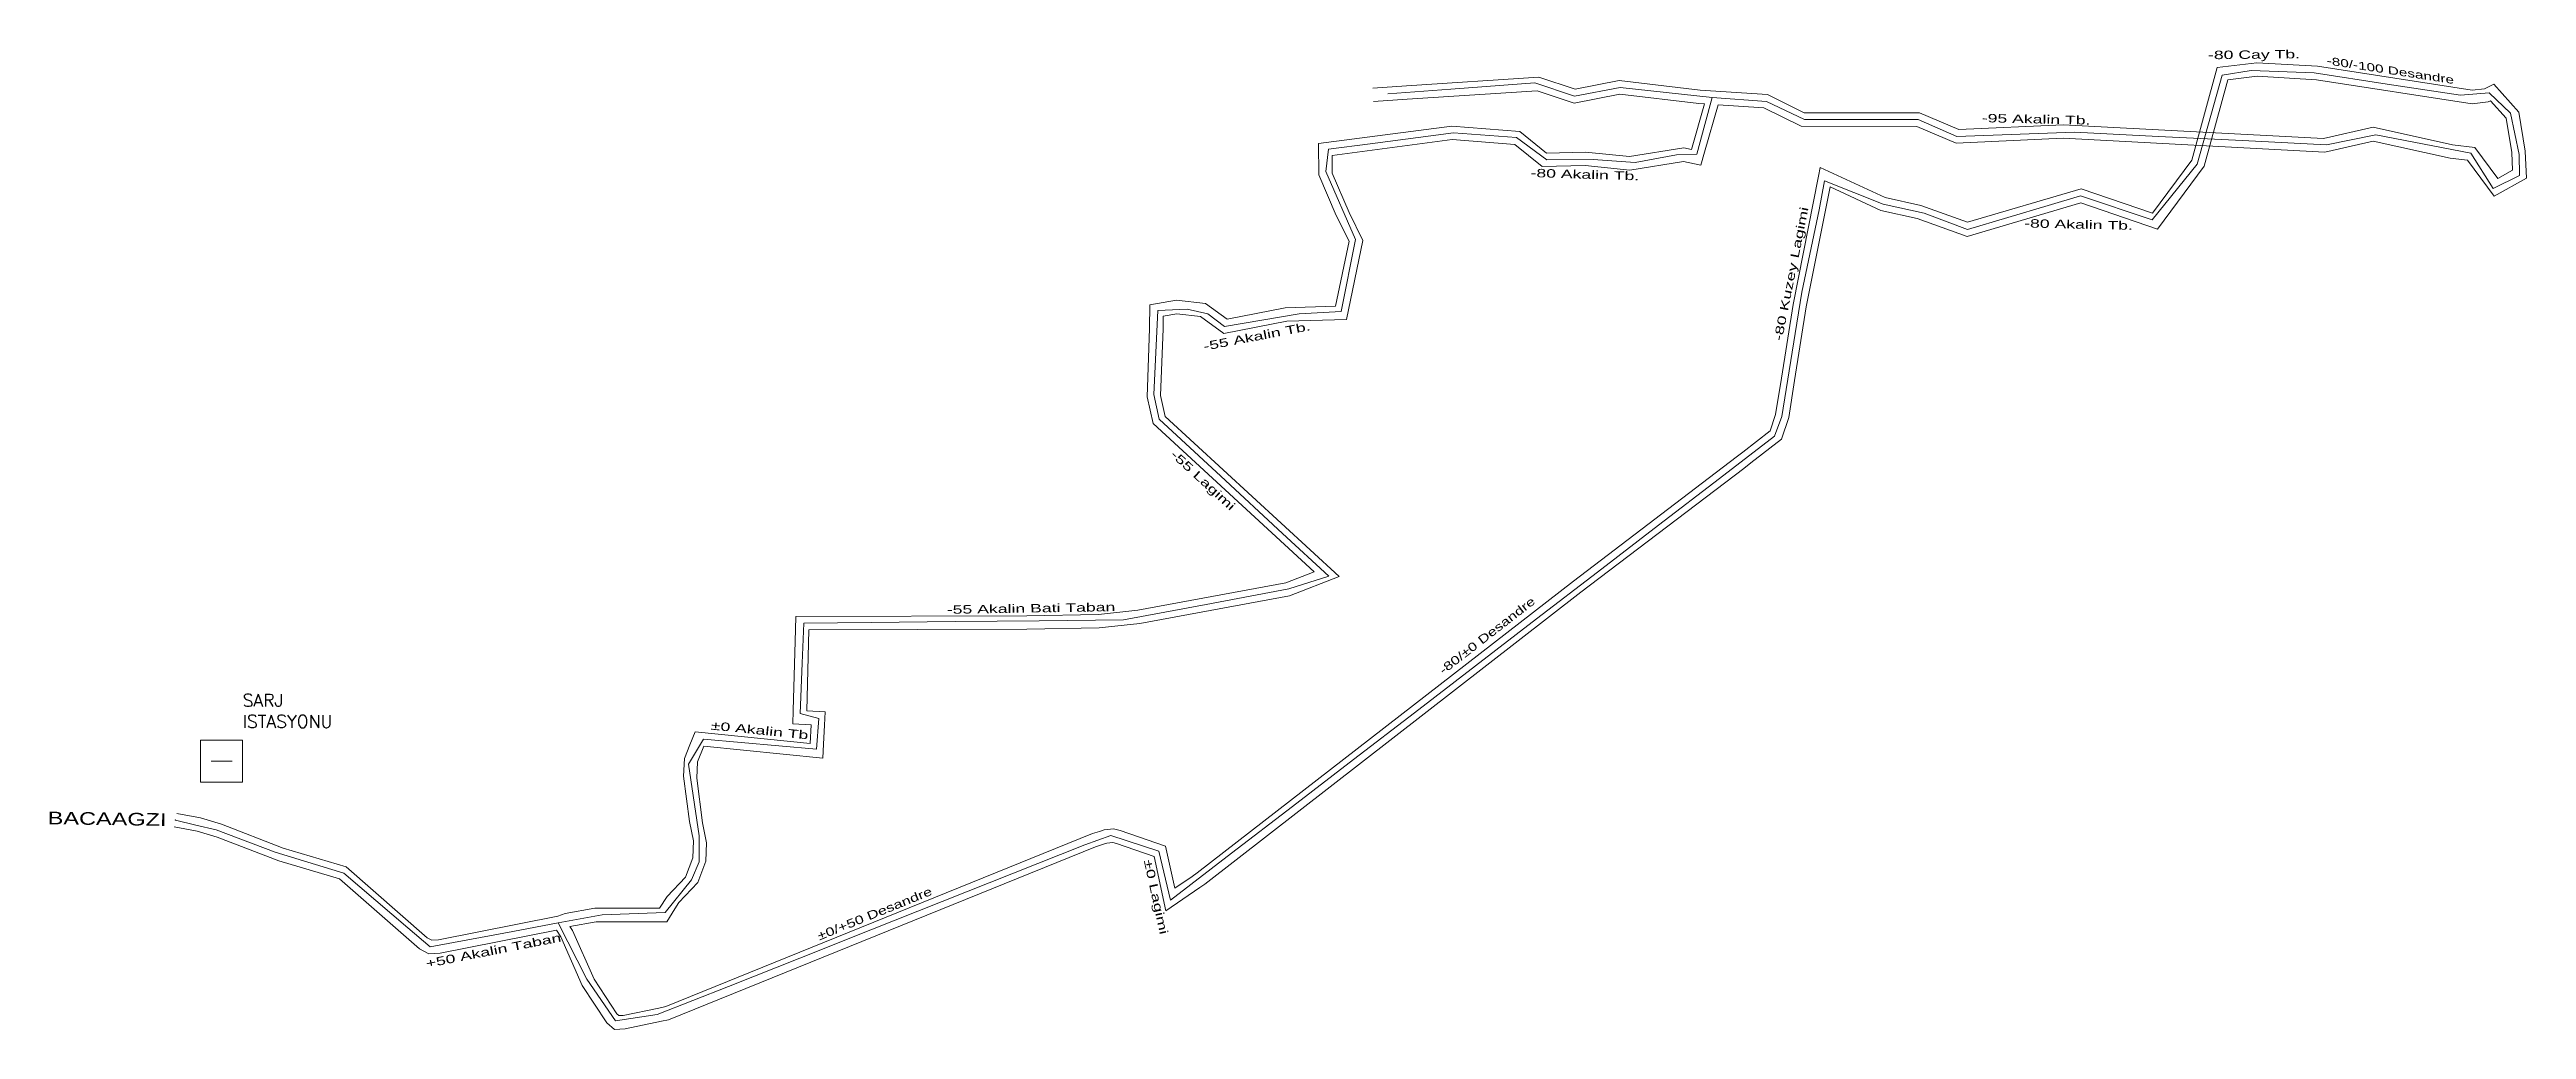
# Model space of a CAD drawing. Header units: metres. Extents: x 403079 to 403668, y 4592245 to 4592478.
import ezdxf
from ezdxf.enums import TextEntityAlignment as Align

# ---------------------------------------------------------------- set-up
doc = ezdxf.new("R2010")
doc.units = ezdxf.units.M
doc.header["$MEASUREMENT"] = 0
for name, color, linetype, lineweight in [('GEOFENCE', 3, 'Continuous', 0), ('Guzergah', 7, 'Continuous', 0), ('INIT_COORD', 5, 'Continuous', 0), ('TEXT', 7, 'Continuous', 0)]:
    doc.layers.add(name, color=color, linetype=linetype, lineweight=lineweight)
doc.styles.get("Standard").update_dxf_attribs({"font": 'txt.shx'})
doc.styles.add('Style-Arial', font='arial.ttf')

msp = doc.modelspace()

# ---------------------------------------------------------------- linework, layer by layer
at = {"layer": 'GEOFENCE', "linetype": 'Continuous'}
for p, q in [((403412.5318895445, 4592468.208621044, -95.21361178611708), (403397.5731691186, 4592467.105018435, -95.07670123298617)), ((403432.4768501124, 4592469.680091189, -95.39615919029163), (403412.5318895445, 4592468.208621044, -95.21361178611708)), ((403441.9661889993, 4592466.52687977, -95.49467432731993), (403432.4768501124, 4592469.680091189, -95.39615919029163)), ((403452.763087455, 4592468.627914921, -95.60707997304425), (403441.9661889993, 4592466.52687977, -95.49467432731993)), ((403474.6264650449, 4592466.206232506, -95.96509483859445), (403452.763087455, 4592468.627914921, -95.60707997304425)), ((403589.9551572849, 4592450.380610343, -78.37241602691853), (403595.9058797883, 4592471.55736845, -78.00660493464568)), ((403595.9058797883, 4592471.55736845, -78.00660493464568), (403602.8165116658, 4592472.663688554, -77.86795833818428)), ((403602.8165116658, 4592472.663688554, -77.86795833818428), (403617.7973625534, 4592472.082114013, -77.38228587973208)), ((403617.7973625534, 4592472.082114013, -77.38228587973208), (403635.1741504523, 4592469.432431685, -86.92306288541796)), ((403635.1741504523, 4592469.432431685, -86.92306288541796), (403652.5509383513, 4592466.782749356, -96.46383989107343)), ((403652.5509383513, 4592466.782749356, -96.46383989107343), (403659.3994769859, 4592467.354910489, -97.79430981072035)), ((403659.3994769859, 4592467.354910489, -97.79430981072035), (403664.4417555239, 4592462.499775883, -97.84994342286006)), ((403474.6264650449, 4592466.206232506, -95.96509483859445), (403472.8920526067, 4592459.811903599, -88.47480970911458)), ((403487.5897861469, 4592465.239524211, -96.09844053980848), (403474.6264650449, 4592466.206232506, -95.96509483859445)), ((403496.6421952427, 4592460.991700151, -96.19784034524746), (403487.5897861469, 4592465.239524211, -96.09844053980848)), ((403664.4417555239, 4592462.499775883, -97.84994342286006), (403666.4900840097, 4592452.712377382, -97.74420311873803)), ((403413.1639050199, 4592457.797448014, -78.61697455822345), (403393.3296489609, 4592455.240329753, -78.36511590183744)), ((403428.1252240405, 4592456.737849064, -78.80719346166661), (403413.1639050199, 4592457.797448014, -78.61697455822345)), ((403435.3843029821, 4592451.418543004, -78.9109044108934), (403428.1252240405, 4592456.737849064, -78.80719346166661)), ((403472.8920526067, 4592459.811903599, -88.47480970911458), (403470.9841989249, 4592452.7781418, -80.23549606672064)), ((403523.6414738451, 4592460.966591896, -96.39360686038866), (403496.6421952427, 4592460.991700151, -96.19784034524746)), ((403532.8014533154, 4592456.955345982, -96.46203428949381), (403523.6414738451, 4592460.966591896, -96.39360686038866)), ((403560.7801510011, 4592457.98805198, -96.8169908116826), (403532.8014533154, 4592456.955345982, -96.46203428949381)), ((403580.7538419952, 4592456.976544608, -96.98587215362863), (403560.7801510011, 4592457.98805198, -96.8169908116826)), ((403600.7275329894, 4592455.965037238, -97.15475349557467), (403580.7538419952, 4592456.976544608, -96.98587215362863)), ((403620.7012239836, 4592454.953529867, -97.3236348375207), (403600.7275329894, 4592455.965037238, -97.15475349557467)), ((403632.4529364989, 4592457.379931263, -97.42277730262938), (403620.7012239836, 4592454.953529867, -97.3236348375207)), ((403655.0326714456, 4592453.007865272, -97.62429334739777), (403632.4529364989, 4592457.379931263, -97.42277730262938)), ((403383.4125209314, 4592453.961770622, -78.23918657364453), (403382.7950629105, 4592448.649195855, -73.72307154572584)), ((403393.3296489609, 4592455.240329753, -78.36511590183744), (403383.4125209314, 4592453.961770622, -78.23918657364453)), ((403446.3830763711, 4592451.520426754, -79.0397595214004), (403435.3843029821, 4592451.418543004, -78.9109044108934)), ((403456.3574261201, 4592450.808720197, -79.11605409179532), (403446.3830763711, 4592451.520426754, -79.0397595214004)), ((403466.1959630012, 4592452.572204657, -78.81057970699256), (403456.3574261201, 4592450.808720197, -79.11605409179532)), ((403470.9841989249, 4592452.7781418, -80.23549606672064), (403466.1959630012, 4592452.572204657, -78.81057970699256)), ((403579.305979813, 4592437.132108725, -78.64116133840922), (403589.9551572849, 4592450.380610343, -78.37241602691853)), ((403660.3755686738, 4592444.555029241, -97.67917728142022), (403655.0326714456, 4592453.007865272, -97.62429334739777)), ((403666.4900840097, 4592452.712377382, -97.74420311873803), (403666.6220192953, 4592447.71417954, -97.71947644849665)), ((403382.7950629105, 4592448.649195855, -73.72307154572584), (403389.8494290998, 4592432.461052808, -58.98604530776809)), ((403500.1034271799, 4592439.552295753, -79.89392945820408), (403501.3992955295, 4592446.431233959, -79.86336201195674)), ((403501.3992955295, 4592446.431233959, -79.86336201195674), (403515.3381641461, 4592440.892570987, -79.68685656927501)), ((403666.6220192953, 4592447.71417954, -97.71947644849665), (403660.3755686738, 4592444.555029241, -97.67917728142022)), ((403495.9714708644, 4592419.98397401, -79.9817996862106), (403500.1034271799, 4592439.552295753, -79.89392945820408)), ((403515.3381641461, 4592440.892570987, -79.68685656927501), (403525.0938368802, 4592438.698068008, -79.58194622764319)), ((403525.0938368802, 4592438.698068008, -79.58194622764319), (403535.4038378623, 4592434.866156323, -79.43935385613884)), ((403544.9878285229, 4592437.715218383, -79.26624002876571), (403554.5718191835, 4592440.564280443, -79.09312620139177)), ((403554.5718191835, 4592440.564280443, -79.09312620139177), (403562.2390117121, 4592442.843530091, -78.95463513949115)), ((403562.2390117121, 4592442.843530091, -78.95463513949115), (403579.305979813, 4592437.132108725, -78.64116133840922)), ((403389.8494290998, 4592432.461052808, -58.98604530776809), (403386.4510437216, 4592415.337082669, -54.60191215290349)), ((403535.4038378623, 4592434.866156323, -79.43935385613884), (403544.9878285229, 4592437.715218383, -79.26624002876571)), ((403342.8603775793, 4592415.609590124, -54.51999986692495), (403342.3953272246, 4592405.620670365, -54.59218164135908)), ((403349.8554613835, 4592415.87189257, -54.51998121394506), (403342.8603775793, 4592415.609590124, -54.51999986692495)), ((403354.7459601969, 4592414.831209451, -54.51994309159272), (403349.8554613835, 4592415.87189257, -54.51998121394506)), ((403358.7172239844, 4592411.793272011, -54.51974155094132), (403354.7459601969, 4592414.831209451, -54.51994309159272)), ((403376.4663166787, 4592414.788154444, -54.53943269379691), (403358.7172239844, 4592411.793272011, -54.51974155094132)), ((403386.4510437216, 4592415.337082669, -54.60191215290349), (403376.4663166787, 4592414.788154444, -54.53943269379691)), ((403494.4169072025, 4592410.105641161, -80.02506574255293), (403495.9714708644, 4592419.98397401, -79.9817996862106)), ((403491.2614500096, 4592390.35628619, -80.10296416038092), (403494.4169072025, 4592410.105641161, -80.02506574255293)), ((403342.3953272246, 4592405.620670365, -54.59218164135908), (403341.9302768699, 4592395.631750606, -54.66436341579187)), ((403341.9302768699, 4592395.631750606, -54.66436341579187), (403343.1551818031, 4592389.758299896, -54.71110370932559)), ((403343.1551818031, 4592389.758299896, -54.71110370932559), (403357.8353314788, 4592376.176402877, -54.87009704899148)), ((403476.4056991944, 4592375.669967824, -72.64220004035715), (403489.45844819, 4592385.695907313, -79.92960568276374)), ((403489.45844819, 4592385.695907313, -79.92960568276374), (403491.2614500096, 4592390.35628619, -80.10296416038092)), ((403357.8353314788, 4592376.176402877, -54.87009704899148), (403372.5154811545, 4592362.594505859, -55.02909038865776)), ((403461.902644755, 4592364.530035056, -64.54508265998558), (403476.4056991944, 4592375.669967824, -72.64220004035715)), ((403372.5154811545, 4592362.594505859, -55.02909038865776), (403383.5255934114, 4592352.408083095, -55.14833539340819)), ((403447.3995903155, 4592353.39010229, -56.44796527956532), (403461.902644755, 4592364.530035056, -64.54508265998558)), ((403383.5255934114, 4592352.408083095, -55.14833539340819), (403373.9951035971, 4592349.380880182, -55.0721355225261)), ((403432.8965358759, 4592342.250169523, -48.35084789912024), (403447.3995903155, 4592353.39010229, -56.44796527956532)), ((403354.3346006843, 4592345.713229253, -54.95828526165622), (403334.6740977716, 4592342.045578324, -54.84443500078639)), ((403373.9951035971, 4592349.380880182, -55.0721355225261), (403354.3346006843, 4592345.713229253, -54.95828526165622)), ((403258.6809184373, 4592341.278630066, -54.17474475325309), (403258.2904351162, 4592331.724251208, -36.60882982048442)), ((403274.6794825077, 4592341.440092857, -54.31573217378621), (403258.6809184373, 4592341.278630066, -54.17474475325309)), ((403294.6776875957, 4592341.641921346, -54.49196644945285), (403274.6794825077, 4592341.440092857, -54.31573217378621)), ((403314.6758926836, 4592341.843749835, -54.66820072511958), (403294.6776875957, 4592341.641921346, -54.49196644945285)), ((403334.6740977716, 4592342.045578324, -54.84443500078639), (403314.6758926836, 4592341.843749835, -54.66820072511958)), ((403418.3934814364, 4592331.110236757, -40.25373051865742), (403432.8965358759, 4592342.250169523, -48.35084789912024)), ((403258.2904351162, 4592331.724251208, -36.60882982048442), (403257.8023309647, 4592319.781277636, -14.65143615435183)), ((403403.8904269967, 4592319.97030399, -32.15661313818427), (403418.3934814364, 4592331.110236757, -40.25373051865742)), ((403257.8023309647, 4592319.781277636, -14.65143615435183), (403262.3152573406, 4592318.590506524, -12.85823798258915)), ((403262.3152573406, 4592318.590506524, -12.85823798258915), (403261.7352210174, 4592311.279342753, 0.2265028315233995)), ((403389.3873725571, 4592308.830371223, -24.05949575770276), (403403.8904269967, 4592319.97030399, -32.15661313818427)), ((403122.7855625811, 4592308.428921018, 50.9355508860499), (403117.7855625811, 4592308.428921018, 50.9355508860499)), ((403234.8466310418, 4592313.641607575, 0.877220921631976), (403231.3112090655, 4592307.751648468, 8.144212952012015)), ((403261.7352210174, 4592311.279342753, 0.2265028315233995), (403234.8466310418, 4592313.641607575, 0.877220921631976)), ((403374.8843181175, 4592297.690438457, -15.96237837721428), (403389.3873725571, 4592308.830371223, -24.05949575770276)), ((403231.3112090655, 4592307.751648468, 8.144212952012015), (403233.8057034025, 4592290.698208935, 26.25381532446638)), ((403360.3812636779, 4592286.55050569, -7.865260996719809), (403374.8843181175, 4592297.690438457, -15.96237837721428)), ((403109.3068771035, 4592294.440649338, 50.88999938964844), (403114.1670583657, 4592293.266734277, 50.91369599442374)), ((403114.1670583657, 4592293.266734277, 50.91369599442374), (403119.0272396278, 4592292.092819216, 50.93739259919935)), ((403119.0272396278, 4592292.092819216, 50.93739259919935), (403133.0555296634, 4592286.782339437, 51.01409457115415)), ((403233.8057034025, 4592290.698208935, 26.25381532446638), (403233.8504845743, 4592284.515510933, 34.11334712191962)), ((403325.514670137, 4592288.58351276, 2.529803369758186), (403331.6785389176, 4592290.747392572, 0.0149781650796288)), ((403331.6785389176, 4592290.747392572, 0.0149781650796288), (403343.1045492382, 4592287.085600932, 0.2088083363805976)), ((403133.0555296634, 4592286.782339437, 51.01409457115415), (403149.3230485006, 4592281.84676861, 51.10337781505032)), ((403308.5670147734, 4592281.849404692, 10.74130543720474), (403325.514670137, 4592288.58351276, 2.529803369758186)), ((403343.1045492382, 4592287.085600932, 0.2088083363805976), (403345.8782092383, 4592275.410572924, 0.2318563837798712)), ((403345.8782092383, 4592275.410572924, 0.2318563837798712), (403360.3812636779, 4592286.55050569, -7.865260996719809)), ((403149.3230485006, 4592281.84676861, 51.10337781505032), (403164.5320336362, 4592268.859173827, 51.19904860262729)), ((403232.0310569837, 4592280.23696111, 39.34629033373889), (403225.7478896981, 4592272.45323326, 50.52374038316735)), ((403233.8504845743, 4592284.515510933, 34.11334712191962), (403232.0310569837, 4592280.23696111, 39.34629033373889)), ((403291.61935941, 4592275.115296623, 18.95280750461253), (403308.5670147734, 4592281.849404692, 10.74130543720474)), ((403274.6717040465, 4592268.381188555, 27.16430957204416), (403291.61935941, 4592275.115296623, 18.95280750461253)), ((403164.5320336362, 4592268.859173827, 51.19904860262729), (403169.8551784338, 4592264.313515653, 51.2325333782804)), ((403169.8551784338, 4592264.313515653, 51.2325333782804), (403189.5184706252, 4592267.967050586, 51.31391329268024)), ((403189.5184706252, 4592267.967050586, 51.31391329268024), (403200.3332813304, 4592269.976494799, 51.35867224560007)), ((403210.7761866759, 4592271.925519316, 51.27847650149382), (403200.3332813304, 4592269.976494799, 51.35867224560007)), ((403200.3332813304, 4592269.976494799, 51.35867224560007), (403207.0885326223, 4592256.585510177, 51.57801403750243)), ((403225.7478896981, 4592272.45323326, 50.52374038316735), (403210.7761866759, 4592271.925519316, 51.27847650149382)), ((403257.7240486831, 4592261.647080486, 35.37581163946018), (403274.6717040465, 4592268.381188555, 27.16430957204416)), ((403240.7763933197, 4592254.912972418, 43.58731370688903), (403257.7240486831, 4592261.647080486, 35.37581163946018)), ((403207.0885326223, 4592256.585510177, 51.57801403750243), (403213.9345130954, 4592246.730836719, 51.71203797045157)), ((403223.8287379562, 4592248.178864349, 51.79881577430807), (403240.7763933197, 4592254.912972418, 43.58731370688903)), ((403213.9345130954, 4592246.730836719, 51.71203797045157), (403223.8287379562, 4592248.178864349, 51.79881577430807))]:
    msp.add_line(p, q, dxfattribs=at)
at = {"layer": 'Guzergah'}
for p, q in [((403618.5725145274, 4592473.648365704, -77.4798754743303), (403655.3349922889, 4592467.965802464, -97.98639963551886)), ((403618.3789317431, 4592470.463192783, -77.24071199425609), (403655.3625584309, 4592464.746445428, -98.0136015851842)), ((403469.7301179047, 4592453.886151494, -79.25732762083548), (403472.8136017724, 4592464.72371471, -95.928845307789)), ((403381.1252964322, 4592447.865634065, -73.02365343377387), (403381.0806327689, 4592455.269266974, -79.44592800426092)), ((403384.3232493972, 4592448.214611206, -73.38696739450147), (403384.2975916117, 4592452.467751473, -77.01407940412653)), ((403385.0810123798, 4592416.577807324, -54.52000061035157), (403388.3372513258, 4592432.046437422, -58.58793359891779)), ((403387.694086681, 4592413.456482009, -54.52000061035157), (403391.6450300923, 4592432.225277291, -58.79206762178524)), ((403259.9155386313, 4592339.679718881, -54.20177052177142), (403259.4050918444, 4592320.37330144, -12.93770292239449)), ((403259.4050918444, 4592320.37330144, -12.93770292239449), (403263.7981203498, 4592320.165438455, -12.93770292239449)), ((403232.8756410053, 4592315.437021354, 0.8999993896484463), (403260.196400126, 4592312.664378545, 0.8999993896484483)), ((403256.1233788651, 4592317.325000633, -12.93770292239449), (403260.4324168739, 4592317.121111789, -12.93770292239449)), ((403260.4324168739, 4592317.121111789, -12.93770292239449), (403260.196400126, 4592312.664378545, 0.8999993896484483)), ((403234.9352920948, 4592312.011561534, 0.8999993896484463), (403263.2143307579, 4592309.141667881, 0.8999993896484485)), ((403341.9705031418, 4592285.794368836, 0.2142800745666472), (403344.7853806178, 4592272.901797462, 0.2239241929822427)), ((403344.7154118105, 4592288.224023557, 0.2114252850254885), (403346.899755956, 4592278.219391725, 0.2391962493922038)), ((403346.899755956, 4592278.219391725, 0.2391962493922038), (403351.0620295343, 4592281.060438275, 0.2554187636485739)), ((403344.7853806178, 4592272.901797462, 0.2239241929822427), (403352.8660651081, 4592278.417437017, 0.2554187636485739))]:
    msp.add_line(p, q, dxfattribs=at)
at = {"layer": 'Guzergah', "extrusion": (-0.02028335328025524, -0.004078145569642178, 0.9997859542464184), "elevation": -26993.16202795749, "flags": 128}
msp.add_lwpolyline([(-4422786.443924457, 1300615.619677432), (-4422797.004422517, 1300627.293552233), (-4422817.346156864, 1300637.532986338)], dxfattribs=at)
at = {"layer": 'Guzergah', "extrusion": (-0.02905152231126573, 0.0765997436163409, 0.996638594641663), "elevation": 339979.3506307619, "flags": 128}
msp.add_lwpolyline([(-2005931.871936234, -4136949.512233645), (-2005941.102539042, -4136947.253807717), (-2005954.279646423, -4136941.338492496)], dxfattribs=at)
at = {"layer": 'Guzergah', "extrusion": (0.01350457648163845, -0.02906716605768454, 0.999486231156501), "elevation": -128117.5032220857, "flags": 128}
msp.add_lwpolyline([(2301006.982596553, 3992779.543276347), (2301023.386784995, 3992788.487324489), (2301037.114191669, 3992804.702111996)], dxfattribs=at)
at = {"layer": 'Guzergah', "extrusion": (-0.02905152231333832, 0.07659974366878942, 0.9966385946375714), "elevation": 339979.350870794, "flags": 128}
msp.add_lwpolyline([(-2005933.200223505, -4136945.893041096), (-2005940.057563049, -4136944.215274895), (-2005952.968285728, -4136938.419542029)], dxfattribs=at)
at = {"layer": 'Guzergah', "extrusion": (-0.01227225107533605, -0.008553634855622695, 0.9998881073321658), "elevation": -44334.02912021872, "flags": 128}
msp.add_lwpolyline([(403623.7321747925, 4592256.747251633), (403626.6810746387, 4592257.099322217), (403628.9020951836, 4592258.154003363)], dxfattribs=at)
at = {"layer": 'Guzergah', "extrusion": (-0.9618272485763115, 0.273657347601197, 5.913530835106947e-12), "elevation": 868687.3690618954, "flags": 128}
msp.add_lwpolyline([(-4527556.747568532, -79.45217281204172), (-4527559.950463294, -78.56619280347655), (-4527571.688924585, -95.96241279541417)], dxfattribs=at)
at = {"layer": 'Guzergah', "extrusion": (-0.01227225107077206, -0.008553634876379161, 0.9998881073320443), "elevation": -44334.02921369979, "flags": 128}
msp.add_lwpolyline([(403623.7594050401, 4592253.527775914), (403627.5805551602, 4592253.983984883), (403628.1145093877, 4592254.237540149)], dxfattribs=at)
at = {"layer": 'Guzergah', "extrusion": (0.01383362535447643, 0.6774376428757947, 0.7354501144363493), "elevation": 3116623.575233259, "flags": 128}
msp.add_lwpolyline([(-309543.9782783334, -3382897.319018155), (-309540.8218961305, -3382905.551436651), (-309536.4448578468, -3382918.623873441)], dxfattribs=at)
at = {"layer": 'Guzergah', "extrusion": (0.006152796751824344, 0.6756898534087556, 0.7371603387951533), "elevation": 3105498.504710025, "flags": 128}
msp.add_lwpolyline([(-361558.2058485057, -3387965.948401685), (-361554.8336117027, -3387974.970936907), (-361550.7387793374, -3387987.547504653)], dxfattribs=at)
at = {"layer": 'Guzergah', "extrusion": (-0.05559534902869807, 0.004513617888714109, 0.9984431803662801), "elevation": -1784.099331125995, "flags": 128}
msp.add_lwpolyline([(-4609989.430963913, 30498.76530928694), (-4610007.099761893, 30500.10658595309), (-4610035.975274655, 30503.48019702104)], dxfattribs=at)
at = {"layer": 'Guzergah', "extrusion": (0.9996506667272305, -0.02642999265613983, -9.639214576658402e-12), "elevation": 281740.3394230903, "flags": 128}
msp.add_lwpolyline([(4601396.687072336, -54.14201007068782), (4601393.579275096, -54.20176780601584), (4601374.266110927, -12.9377002066389), (4601371.132139342, -12.93770020663891)], dxfattribs=at)
at = {"layer": 'Guzergah', "extrusion": (0.9986014957295293, -0.05286825686068197, 1.196913722814465e-05), "elevation": 159911.869704143, "flags": 128}
msp.add_lwpolyline([(4607217.640467376, -14.85171003665163), (4607214.440416437, -14.85171003547069), (4607209.977438159, -1.014007723617499), (4607206.601249652, -1.014007723617495)], dxfattribs=at)
at = {"layer": 'Guzergah', "color": 7, "linetype": 'Continuous', "elevation": 50.9355508860499}
msp.add_lwpolyline([(403125.2855625811, 4592313.428921018), (403125.2855625811, 4592303.428921018), (403115.2855625811, 4592303.428921018), (403115.2855625811, 4592313.428921018)], close=True, dxfattribs=at)
at = {"layer": 'Guzergah', "extrusion": (-0.004517084725780658, 0.002301852914920229, 0.9999871486267903), "elevation": 8800.803426244667, "flags": 128}
msp.add_lwpolyline([(403105.1259278964, 4592284.776759297), (403110.6291523135, 4592283.732614593), (403115.3650119249, 4592282.307606614), (403130.0467707955, 4592276.64849422), (403144.4699647767, 4592272.375008436), (403163.4698979048, 4592255.75038303), (403165.6863506411, 4592254.533261472), (403168.3823143672, 4592254.733767924), (403196.0094820272, 4592260.163513402)], dxfattribs=at)
at = {"layer": 'Guzergah', "extrusion": (-0.00458717452253508, 0.002138562528199155, 0.9999871921080854), "elevation": 8022.658440644982, "flags": 128}
msp.add_lwpolyline([(403105.5973785873, 4592289.356929862), (403111.2654530987, 4592288.281507629), (403116.2779088579, 4592286.773272562), (403130.9533511037, 4592281.116597813), (403145.9252212232, 4592276.680543955), (403165.1901348439, 4592259.824072017), (403166.2700203771, 4592259.231074366), (403167.8285108648, 4592259.346992514), (403196.2126625223, 4592264.925519235)], dxfattribs=at)
at = {"layer": 'Guzergah', "extrusion": (-1.30373748947276e-05, -0.0001864457777092424, 0.9999999825339994), "elevation": -810.117001636448, "flags": 128}
msp.add_lwpolyline([(403200.2198956962, 4592271.509993291), (403201.9653677769, 4592272.155906134), (403209.0198407649, 4592273.397240845), (403224.4331280845, 4592273.399501488)], dxfattribs=at)
at = {"layer": 'Guzergah', "extrusion": (1.315387135417704e-05, 0.0002972232488327045, 0.9999999557426571), "elevation": 1421.603438383657, "flags": 128}
msp.add_lwpolyline([(403203.0969618678, 4592268.957705637), (403209.2981175515, 4592270.048881917), (403226.1226910957, 4592270.051346838)], dxfattribs=at)
at = {"layer": 'Guzergah'}
for points in [[(403659.7172602767, 4592465.456183698, -97.95408208898104), (403663.4590543087, 4592461.279626702, -97.82637113178534), (403664.7658451186, 4592453.169974765, -97.73039688577106), (403664.9690179871, 4592448.911933603, -97.71891448182832), (403661.4667603857, 4592446.961071289, -97.72518225128823), (403656.0227460677, 4592454.333203306, -97.66188542785326), (403650.6567081944, 4592454.953794559, -97.60559118443643), (403631.7959839298, 4592459.146010623, -97.44596315607916), (403620.0322140653, 4592456.453453101, -97.34614593935065), (403558.1431520842, 4592459.723550471, -96.82309066056843), (403533.2909059143, 4592458.577570823, -96.4963820433505), (403523.99273872, 4592462.555976782, -96.42574625198027), (403496.5650795589, 4592462.59136215, -96.22703878576158), (403487.8085416608, 4592466.910303103, -96.12877271157976), (403471.8099464726, 4592467.999053909, -95.9645088416508), (403452.5478056854, 4592470.262883159, -95.63257618558764), (403442.0647330591, 4592468.177630373, -95.52503235746106), (403433.4934929092, 4592471.027987926, -95.43549825478041), (403401.966695986, 4592468.98874226, -95.07180936065578), (403393.9675595157, 4592468.443103114, -95.07177779485976)], [(403472.8136017724, 4592464.72371471, -95.928845307789), (403471.5150822853, 4592464.812083038, -95.9154923790523), (403452.6769506665, 4592467.026133443, -95.58742503511543), (403441.8590294012, 4592464.874287792, -95.47530572260212), (403433.0771640142, 4592467.794671821, -95.38450296592268), (403402.179091308, 4592465.796092172, -95.02819186004734), (403394.1853126825, 4592465.250817636, -95.02822342584336)], [(403660.5043756453, 4592469.372502731, -97.91091881887284), (403666.4687780722, 4592462.714862447, -97.87952896671466), (403667.9534332827, 4592453.501496091, -97.76960433493201), (403668.2600195918, 4592447.081956951, -97.72815555878762), (403660.5654405793, 4592442.796568389, -97.65555588034805), (403654.275037423, 4592451.314358405, -97.5995896147162), (403650.1248390523, 4592451.794361425, -97.55441003626662), (403631.8067088206, 4592455.865981666, -97.39891016549315), (403620.3104448183, 4592453.234634517, -97.30286343148151), (403558.1328989545, 4592456.519981682, -96.77691056013467), (403532.7066334489, 4592455.347519647, -96.44361917735257), (403523.3353940279, 4592459.357186925, -96.37264344199815), (403495.8174677484, 4592459.392693349, -96.17296243494148), (403486.9609236263, 4592463.760945045, -96.07432497321835), (403476.077407576, 4592464.50160248, -95.96240765840463)], [(403381.0806327689, 4592455.269266974, -79.44592800426092), (403412.8095139057, 4592459.426077509, -78.53044552812672), (403428.9715978953, 4592458.124645609, -78.73588523559505), (403435.3161152129, 4592453.024595028, -78.82557726536983), (403444.5725985258, 4592453.25404629, -78.94404997198696), (403454.9874786551, 4592452.182328067, -79.07437531484457), (403467.9434901875, 4592454.270790299, -79.23484851253417), (403469.7301179047, 4592453.886151494, -79.25732762083548)], [(403384.2975916117, 4592452.467751473, -77.01407940412653), (403412.8876318325, 4592456.21348378, -78.69548529316029), (403427.7332167556, 4592455.018101898, -78.8849932534915), (403434.2234978495, 4592449.801106582, -78.98183340395077), (403444.4460697128, 4592450.054204028, -79.10680427286016), (403455.0777409392, 4592448.960185408, -79.24000068074466), (403467.8565325004, 4592451.020197776, -79.40051588222532), (403471.988595709, 4592450.130599096, -79.45216767503217)], [(403491.114721181, 4592399.465526446, -79.98842471198716), (403493.8893796562, 4592417.031891374, -79.91333756746594), (403499.973685326, 4592447.494641444, -79.77732164272385), (403500.3771153603, 4592449.595779086, -79.8301543035961)], [(403500.3771153603, 4592449.595779086, -79.8301543035961), (403515.8330999264, 4592442.424219524, -79.63427024762191), (403524.2953329373, 4592440.516789103, -79.54317790261817), (403535.4016823412, 4592436.56488507, -79.39038682897753), (403562.3652365929, 4592444.549152998, -78.90361086829522), (403579.344721566, 4592438.704636441, -78.60286980019471)], [(403502.7299482114, 4592444.978351179, -79.89040779924079), (403514.7978270678, 4592439.378962832, -79.74001779958222), (403523.4055771239, 4592437.438735331, -79.6474566581434), (403535.3124675307, 4592433.202188268, -79.48961439172557), (403562.2937699895, 4592441.191708597, -79.0023903458144), (403580.5229899928, 4592434.916803053, -78.65933819788623)], [(403380.0263890694, 4592353.457646392, -55.12458113503102), (403341.7486336657, 4592388.707168526, -54.71117628475631), (403340.3055115046, 4592395.096213254, -54.66032680474424), (403340.9188824868, 4592411.29343329, -54.51197221242977), (403341.0011548275, 4592416.956522902, -54.5120598767309)], [(403341.0011548275, 4592416.956522902, -54.5120598767309), (403347.3236106778, 4592418.016403084, -54.52000061035157), (403354.2099815889, 4592417.241070664, -54.52000061035157), (403359.3277241515, 4592413.535128636, -54.52000061035157), (403373.1834477432, 4592416.212736907, -54.52000061035157), (403385.0810123798, 4592416.577807324, -54.52000061035157)], [(403344.1620129357, 4592414.241748845, -54.52798229875246), (403347.410803707, 4592414.786367744, -54.52000061035157), (403353.0151786002, 4592414.155374497, -54.52000061035157), (403358.5737428744, 4592410.130217564, -54.52000061035157), (403373.5383748341, 4592413.022121551, -54.52000061035157), (403387.694086681, 4592413.456482009, -54.52000061035157)], [(403385.9713415714, 4592352.333164725, -55.16068019612045), (403344.6501769413, 4592390.385325616, -54.71440612134911), (403343.5190074992, 4592395.393289867, -54.67399307964882), (403344.1179635393, 4592411.209708487, -54.52802900827334), (403344.1620129357, 4592414.241748845, -54.52798229875246)], [(403481.9202017773, 4592381.905863381, -80.45353131374124), (403488.4540996227, 4592386.940116436, -80.19418892153668), (403489.7572873005, 4592390.87534707, -80.17792535807548), (403491.114721181, 4592399.465526446, -79.98842471198716)], [(403483.8699309307, 4592379.37030788, -80.35598881321026), (403491.1806666874, 4592385.003100848, -80.0658122991664), (403492.8741849129, 4592390.117861498, -80.03844217029301), (403494.2714397847, 4592398.967618722, -80.15339608772463)], [(403351.0620295343, 4592281.060438275, 0.2554187636485739), (403352.2372985628, 4592281.862642637, 0.2599993896484548), (403441.6693345368, 4592351.230621967, -56.05000061035154), (403480.349371785, 4592380.693162287, -80.47000061035155), (403481.9202017773, 4592381.905863381, -80.45353131374124)], [(403352.8660651081, 4592278.417437017, 0.2554187636485739), (403354.0413341367, 4592279.219641379, 0.2599993896484549), (403443.4733701106, 4592348.587620708, -56.05000061035154), (403482.1534073589, 4592378.050161029, -80.47000061035155), (403483.8699309307, 4592379.37030788, -80.35598881321026)], [(403256.7987955559, 4592342.871006439, -54.14201278644342), (403311.7361856728, 4592343.021982186, -54.63394108164951), (403328.7430331332, 4592343.301568617, -54.78445586875414), (403338.1431862002, 4592344.320170823, -54.84804387196929), (403373.2849846344, 4592350.840527942, -55.05069396490681), (403380.0263890694, 4592353.457646392, -55.12458113503102)], [(403259.9155386313, 4592339.679718881, -54.20177052177142), (403311.766596547, 4592339.822212923, -54.66606013905357), (403328.9418457689, 4592340.104567551, -54.81803882407954), (403338.6078577694, 4592341.151981217, -54.88369462733532), (403374.1632534334, 4592347.749084867, -55.0892438319854), (403385.9713415714, 4592352.333164725, -55.16068019612045)], [(403224.4324928837, 4592273.470726008, 51.35001148056791), (403226.1811894036, 4592276.247250197, 46.32320258635855), (403230.5756757517, 4592280.903168133, 39.10013642501293), (403232.2951847881, 4592285.487009236, 33.47620564496799), (403232.453541518, 4592289.470434949, 28.08699525085755), (403231.5444812396, 4592294.105597943, 23.22802986071581), (403230.1107508471, 4592304.843575001, 11.95531000999732), (403230.3104272637, 4592309.090769462, 7.075240975066172), (403231.626758183, 4592312.347327562, 0.8999993896484461), (403232.8756410053, 4592315.437021354, 0.8999993896484463)], [(403226.1234016935, 4592270.271036047, 51.36996662810754), (403228.0273324678, 4592273.304233249, 51.35001148056791), (403229.0165322291, 4592274.866821435, 46.8999824679057), (403233.5134518869, 4592279.634279198, 39.51474892378842), (403235.3977307233, 4592284.655935451, 33.33699682484959), (403235.5810295446, 4592289.033049483, 27.49273555394495), (403234.6412955071, 4592293.82141262, 22.47076666208036), (403233.2337708864, 4592304.374106395, 11.39898302115653), (403233.4161386388, 4592308.252020829, 6.943630372097463), (403234.9352920948, 4592312.011561534, 0.8999993896484463)], [(403224.2423055182, 4592249.755005279, 51.78667347407324), (403225.9227788437, 4592250.099648958, 51.80129078360716), (403327.3705526874, 4592291.217408488, 0.1112907836071604), (403328.9892591303, 4592291.750884376, 0.1444893592402283)], [(403328.9892591303, 4592291.750884376, 0.1444893592402283), (403330.0770250581, 4592292.102423771, 0.1548461395676557), (403332.3186031776, 4592292.333509638, 0.1601398483959457), (403333.931640572, 4592291.998129172, 0.1653073433766223), (403344.7154118105, 4592288.224023557, 0.2114252850254885)], [(403224.8848473413, 4592246.620401641, 51.82409068615583), (403226.5653206667, 4592246.965045322, 51.83870799568975), (403328.0130945105, 4592288.082804851, 0.1487079956897457), (403329.9732307969, 4592288.705933573, 0.1531131485828656)], [(403329.9732307969, 4592288.705933573, 0.1531131485828656), (403330.740354035, 4592288.953854259, 0.1622461178506731), (403332.1530768681, 4592289.099490073, 0.1641122502568998), (403333.0736876476, 4592288.908077442, 0.1661045965107398), (403341.9705031418, 4592285.794368836, 0.2142800745666472)], [(403199.8909555914, 4592268.255545385, 51.36606291339113), (403200.9120784739, 4592266.652095458, 51.40091771972278), (403206.0473621982, 4592255.087351684, 51.58425899965244), (403211.8374623448, 4592246.204009422, 51.7043086374901), (403213.7075091738, 4592244.66098637, 51.72927838443811), (403216.1995044561, 4592244.839149943, 51.74867086890185), (403224.8848473413, 4592246.620401641, 51.82409068615583)], [(403203.0976724717, 4592269.177394895, 51.37059456119166), (403203.7395650907, 4592268.169443747, 51.41261927279211), (403208.86794873, 4592256.620238788, 51.59573977964445), (403214.2512448168, 4592248.361034933, 51.7056901418068), (403214.756656116, 4592247.94399437, 51.70644860966687), (403215.7624026826, 4592248.015883659, 51.71278434001122), (403224.2423055182, 4592249.755005279, 51.78667347407324)]]:
    msp.add_polyline3d(points, dxfattribs=at)
at = {"layer": 'INIT_COORD', "color": 7, "linetype": 'Continuous'}
msp.add_point((403109.3068771035, 4592294.440649338, 50.88999938964844), dxfattribs=at)

# ---------------------------------------------------------------- texts
at = {"layer": 'TEXT', "color": 7, "linetype": 'Continuous', "extrusion": (-0.03930398260925159, -0.0004055399349402666, 0.9992272176479245), "style": 'Style-Arial', "width": 1.5}
msp.add_text('-80 Cay Tb.', height=2, rotation=89.99999999999919, dxfattribs=at).set_placement((-4588068.82015613, 450613.2784007821, -17802.9365896988), align=Align.TOP_CENTER)
at = {"layer": 'TEXT', "color": 7, "linetype": 'Continuous', "extrusion": (0.4991649797434134, 0.3118366179715528, 0.8084505221037472), "style": 'Style-Arial', "width": 1.500000000000001}
msp.add_text('-80/-100 Desandre', height=2, rotation=235.1096351272922, dxfattribs=at).set_placement((3681047.553616867, -2243935.975548172, 1633511.284616872), align=Align.CENTER)
at = {"layer": 'TEXT', "color": 7, "linetype": 'Continuous', "extrusion": (-0.01683356640822933, 0.0003802017416356897, 0.9998582331953942), "style": 'Style-Arial', "width": 1.500000000000001}
msp.add_text('-95 Akalin Tb.', height=1.999999999999999, rotation=89.99999999999991, dxfattribs=at).set_placement((-4600403.418527341, 299706.1145244206, -5143.961771038773), align=Align.TOP_CENTER)
at = {"layer": 'TEXT', "color": 7, "linetype": 'Continuous', "extrusion": (0.001898173624481209, -5.856881054349356e-05, 0.999998196751667), "style": 'Style-Arial', "width": 1.500000000000002}
msp.add_text('-80 Akalin Tb.', height=2, rotation=358.232682603095, dxfattribs=at).set_placement((403443.8529745142, 4592448.955266331, 417.7266427552042), align=Align.TOP_CENTER)
at = {"layer": 'TEXT', "color": 7, "extrusion": (-0.0008579478244475442, -0.004295549573706674, 0.9999904060436732), "style": 'Style-Arial', "width": 1.5}
msp.add_text('-80 Kuzey Lagimi', height=2, rotation=78.70486698235479, dxfattribs=at).set_placement((403494.1918107083, 4592379.913116423, -20153.09762232381), align=Align.CENTER)
at = {"layer": 'TEXT', "color": 7, "linetype": 'Continuous', "extrusion": (-0.01683356640822933, 0.0003802017416356899, 0.9998582331953942), "style": 'Style-Arial', "width": 1.500000000000001}
msp.add_text('-80 Akalin Tb.', height=1.999999999999999, rotation=89.99999999999991, dxfattribs=at).set_placement((-4600378.635185923, 299717.0610845872, -5125.755852449937), align=Align.TOP_CENTER)
at = {"layer": 'TEXT', "color": 7, "linetype": 'Continuous', "style": 'Style-Arial', "width": 1.5}
msp.add_text('-55 Akalin Tb.', height=2, rotation=10.93754161494865, dxfattribs=at).set_placement((403366.2364448278, 4592410.439752306, -54.52000061035157), align=Align.TOP_CENTER)
at = {"layer": 'TEXT', "color": 7, "linetype": 'Continuous', "extrusion": (0.005843934171920481, -0.005381608319627682, 0.999968442864718), "style": 'Style-Arial', "width": 1.499999999999998}
msp.add_text('-55 Lagimi', height=2.000000000000002, rotation=317.3593044430329, dxfattribs=at).set_placement((403347.7276196401, 4592321.858827961, -22411.99059067641), align=Align.TOP_CENTER)
at = {"layer": 'TEXT', "color": 7, "linetype": 'Continuous', "extrusion": (0.008846733633320501, 0.0001454370372489777, 0.9999608563099304), "style": 'Style-Arial', "width": 1.5}
msp.add_text('-55 Akalin Bati Taban', height=2, rotation=0.9417997763954687, dxfattribs=at).set_placement((403297.4486270297, 4592343.229259497, 4181.240518050626), align=Align.CENTER)
at = {"layer": 'TEXT', "color": 7, "linetype": 'Continuous', "extrusion": (0.3519690142904187, 0.2730048471140691, 0.8953134459124663), "style": 'Style-Arial', "width": 1.5}
msp.add_text('-80/±0 Desandre', height=2.000000000000001, rotation=270, dxfattribs=at).set_placement((3381455.754962759, -2805376.650491184, 1395683.302800877), align=Align.CENTER)
at = {"layer": 'TEXT', "color": 7, "linetype": 'Continuous', "style": 'Style-Arial', "width": 1.5}
msp.add_text('±0 Akalin Tb', height=2.000000000000004, rotation=354.2051866890293, dxfattribs=at).set_placement((403248.1000605581, 4592314.796596361, 0.8999993896484475), align=Align.CENTER)
at = {"layer": 'TEXT', "linetype": 'Continuous', "style": 'Style-Arial', "width": 1.333333333333333}
msp.add_text('BACAAGZI', height=3, rotation=359.1676714560317, dxfattribs=at).set_placement((403078.9632628401, 4592296.457735023, 50.88112116149218), align=Align.TOP_LEFT)
at = {"layer": 'TEXT', "color": 7, "linetype": 'Continuous', "extrusion": (-0.0003405331540977844, 0.001559694172067689, 0.9999987256948184), "style": 'Style-Arial', "width": 1.500000000000002}
msp.add_text('±0 Lagimi', height=1.999999999999997, rotation=282.3163148996468, dxfattribs=at).set_placement((403343.395542743, 4592271.017611546, 7025.299466652761), align=Align.TOP_CENTER)
at = {"layer": 'TEXT', "color": 7, "linetype": 'Continuous', "extrusion": (0.3957289855747849, 0.1603927681315438, 0.904252580813045), "style": 'Style-Arial', "width": 1.499999999999999}
msp.add_text('±0/+50 Desandre', height=2, rotation=270, dxfattribs=at).set_placement((4104497.964530311, -1897774.342833456, 896178.5759159061), align=Align.CENTER)
at = {"layer": 'TEXT', "color": 7, "linetype": 'Continuous', "extrusion": (-0.003944235545511055, -0.0007751908485767419, 0.99999192100992), "style": 'Style-Arial', "width": 1.5}
msp.add_text('+50 Akalin Taban', height=1.999999999999999, rotation=11.11897126558422, dxfattribs=at).set_placement((403181.7923519599, 4592261.846218618, -5098.84175351976), align=Align.TOP_CENTER)
at = {"layer": 'TEXT', "color": 7, "linetype": 'Continuous', "insert": (403125.2855625811, 4592324.40595193, 50.9355508860499), "char_height": 3, "width": 30.14922111731721, "attachment_point": 1}
msp.add_mtext('{SARJ ISTASYONU}', dxfattribs=at)

doc.saveas('drawing.dxf')
